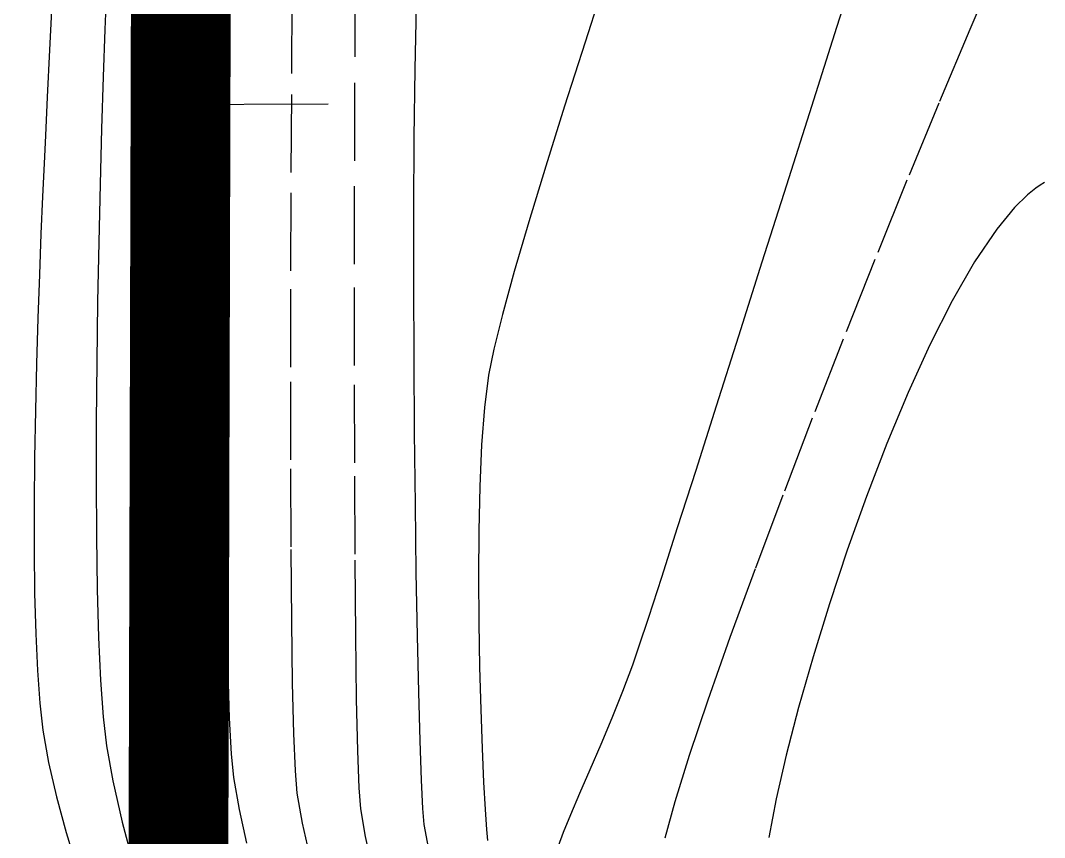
# Model space of a CAD drawing. Header units: feet. Extents: x 26064 to 27719, y 16802 to 28989.
# Drawn here: x 27571.36 to 27612.4, y 17886.48 to 17919.21 of the extents above; entities that cross this region are included whole.
import ezdxf

# ---------------------------------------------------------------- set-up
doc = ezdxf.new("R2010")
doc.units = ezdxf.units.FT
doc.header["$LTSCALE"] = 50
doc.header["$MEASUREMENT"] = 0
for name, pattern in [('DASHED', [0.75, 0.5, -0.25]), ('HIDDEN', [0.375, 0.25, -0.125]), ('HIDN25', [0.0938, 0.0625, -0.0313])]:
    doc.linetypes.add(name, pattern=pattern)
for name, color, linetype in [('CONT-MJR', 160, 'HIDDEN'), ('CONT-MNR', 55, 'HIDN25'), ('DEMO-UTILITY', 1, 'Continuous'), ('DIM', 4, 'Continuous'), ('FENCES-CHAIN', 6, 'FENCE-CHAIN')]:
    doc.layers.add(name, color=color, linetype=linetype)
doc.linetypes.add('FENCE-CHAIN', pattern='A,1,0,[133,ltypeshp.shx,S=0.05,R=0,X=0,Y=0],-0.1', length=1.1)

msp = doc.modelspace()

# ---------------------------------------------------------------- linework, layer by layer
at = {"layer": 'CONT-MJR', "color": 7, "extrusion": (0.953018, -0.302914, 0)}
msp.add_line((27605.06544, 17922.06264, 635), (27604.06892, 17918.92744, 635), dxfattribs=at)
at = {"layer": 'CONT-MJR', "color": 7, "extrusion": (0.999952, -0.009802, 0)}
msp.add_line((27579.67138, 17920.46708, 630), (27579.63872, 17917.13483, 630), dxfattribs=at)
at = {"layer": 'CONT-MJR', "color": 7, "extrusion": (0.953062, -0.302775, 0)}
msp.add_line((27604.06892, 17918.92744, 635), (27603.0623, 17915.75883, 635), dxfattribs=at)
at = {"layer": 'CONT-MJR', "color": 7, "extrusion": (0.999968, -0.007987, 0)}
msp.add_line((27579.63872, 17917.13483, 630), (27579.61169, 17913.75091, 630), dxfattribs=at)
at = {"layer": 'CONT-MJR', "color": 7}
for p, q in [((27603.0623, 17915.75883, 635), (27602.06124, 17912.60748, 635)), ((27579.579, 17907.04291, 630), (27579.57557, 17903.82624, 630)), ((27600.13852, 17906.55927, 635), (27599.24822, 17903.76376, 635)), ((27579.63038, 17895.37013, 630), (27579.67406, 17893.12842, 630)), ((27579.73232, 17891.26473, 630), (27579.80626, 17889.83277, 630)), ((27595.06211, 17891.2668, 635), (27594.61685, 17890.20756, 635)), ((27579.89701, 17888.88625, 630), (27580.12278, 17887.60302, 630)), ((27593.40556, 17887.3949, 635), (27593.11332, 17886.6815, 635)), ((27593.11332, 17886.6815, 635), (27592.91185, 17886.13141, 635))]:
    msp.add_line(p, q, dxfattribs=at)
at = {"layer": 'CONT-MJR', "color": 7, "extrusion": (0.999982, -0.005996, 0)}
msp.add_line((27579.61169, 17913.75091, 630), (27579.59141, 17910.36904, 630), dxfattribs=at)
at = {"layer": 'CONT-MJR', "color": 7, "extrusion": (0.953039, -0.302848, 0)}
msp.add_line((27602.06124, 17912.60748, 635), (27601.08142, 17909.52407, 635), dxfattribs=at)
at = {"layer": 'CONT-MJR', "color": 7, "extrusion": (0.999993, -0.003731, 0)}
msp.add_line((27579.59141, 17910.36904, 630), (27579.579, 17907.04291, 630), dxfattribs=at)
at = {"layer": 'CONT-MJR', "color": 7, "extrusion": (0.952967, -0.303073, 0)}
msp.add_line((27601.08142, 17909.52407, 635), (27600.13852, 17906.55927, 635), dxfattribs=at)
at = {"layer": 'CONT-MJR', "color": 7, "extrusion": (0.999998, 0.002186, 0)}
msp.add_line((27579.57557, 17903.82624, 630), (27579.58225, 17900.77275, 630), dxfattribs=at)
at = {"layer": 'CONT-MJR', "color": 7, "extrusion": (0.952654, -0.304055, 0)}
msp.add_line((27599.24822, 17903.76376, 635), (27598.42619, 17901.1882, 635), dxfattribs=at)
at = {"layer": 'CONT-MJR', "color": 7, "extrusion": (0.952363, -0.304966, 0)}
msp.add_line((27598.42619, 17901.1882, 635), (27597.6881, 17898.88327, 635), dxfattribs=at)
at = {"layer": 'CONT-MJR', "color": 7, "extrusion": (0.99998, 0.006308, 0)}
msp.add_line((27579.58225, 17900.77275, 630), (27579.60014, 17897.93614, 630), dxfattribs=at)
at = {"layer": 'CONT-MJR', "color": 7, "extrusion": (0.951907, -0.306386, 0)}
msp.add_line((27597.6881, 17898.88327, 635), (27597.04964, 17896.89965, 635), dxfattribs=at)
at = {"layer": 'CONT-MJR', "color": 7, "extrusion": (0.999931, 0.011781, 0)}
msp.add_line((27579.60014, 17897.93614, 630), (27579.63038, 17895.37013, 630), dxfattribs=at)
at = {"layer": 'CONT-MJR', "color": 7, "extrusion": (0.951143, -0.308752, 0)}
msp.add_line((27597.04964, 17896.89965, 635), (27596.52649, 17895.28801, 635), dxfattribs=at)
at = {"layer": 'CONT-MJR', "color": 7, "extrusion": (0.949673, -0.313243, 0)}
msp.add_line((27596.52649, 17895.28801, 635), (27596.13431, 17894.09902, 635), dxfattribs=at)
at = {"layer": 'CONT-MJR', "color": 7, "extrusion": (0.945883, -0.324508, 0)}
msp.add_line((27596.13431, 17894.09902, 635), (27595.88878, 17893.38336, 635), dxfattribs=at)
at = {"layer": 'CONT-MJR', "color": 7, "extrusion": (0.935504, -0.353315, 0)}
msp.add_line((27595.88878, 17893.38336, 635), (27595.49309, 17892.33564, 635), dxfattribs=at)
at = {"layer": 'CONT-MJR', "color": 7, "extrusion": (0.999512, 0.031243, 0)}
msp.add_line((27579.67406, 17893.12842, 630), (27579.73232, 17891.26473, 630), dxfattribs=at)
at = {"layer": 'CONT-MJR', "color": 7, "extrusion": (0.927444, -0.373962, 0)}
msp.add_line((27595.49309, 17892.33564, 635), (27595.06211, 17891.2668, 635), dxfattribs=at)
at = {"layer": 'CONT-MJR', "color": 7, "extrusion": (0.918541, -0.395327, 0)}
msp.add_line((27594.61685, 17890.20756, 635), (27594.17834, 17889.18867, 635), dxfattribs=at)
at = {"layer": 'CONT-MJR', "color": 7, "extrusion": (0.995435, 0.09544, 0)}
msp.add_line((27579.80626, 17889.83277, 630), (27579.89701, 17888.88625, 630), dxfattribs=at)
at = {"layer": 'CONT-MJR', "color": 7, "extrusion": (0.917536, -0.397652, 0)}
msp.add_line((27594.17834, 17889.18867, 635), (27593.76757, 17888.24087, 635), dxfattribs=at)
at = {"layer": 'CONT-MJR', "color": 7, "extrusion": (0.91936, -0.393417, 0)}
msp.add_line((27593.76757, 17888.24087, 635), (27593.40556, 17887.3949, 635), dxfattribs=at)
at = {"layer": 'CONT-MJR', "color": 7, "extrusion": (0.975158, 0.221509, 0)}
msp.add_line((27580.12278, 17887.60302, 630), (27580.428, 17886.25932, 630), dxfattribs=at)
at = {"layer": 'CONT-MNR', "color": 7}
for p, q in [((27610.59935, 17921.60873, 636), (27609.40962, 17918.84639, 636)), ((27584.77254, 17920.88321, 632), (27584.7548, 17916.7148, 632)), ((27574.74203, 17918.84411, 628), (27574.67615, 17916.94844, 628)), ((27609.40962, 17918.84639, 636), (27608.16669, 17915.89429, 636)), ((27593.17129, 17915.78181, 634), (27592.41467, 17913.36712, 634)), ((27608.16669, 17915.89429, 636), (27606.89224, 17912.80685, 636)), ((27572.30654, 17913.48087, 627), (27572.24501, 17912.16041, 627)), ((27592.41467, 17913.36712, 634), (27591.73642, 17911.14294, 634)), ((27574.55295, 17912.64787, 628), (27574.49999, 17910.32262, 628)), ((27606.89224, 17912.80685, 636), (27605.60796, 17909.63848, 636)), ((27572.24501, 17912.16041, 627), (27572.1816, 17910.66533, 627)), ((27587.11534, 17911.62878, 633), (27587.11264, 17908.66027, 633)), ((27610.49327, 17910.85551, 637), (27609.60049, 17909.53695, 637)), ((27574.49999, 17910.32262, 628), (27574.45569, 17907.93382, 628)), ((27605.60796, 17909.63848, 636), (27604.33553, 17906.44359, 636)), ((27572.11903, 17909.0277, 627), (27572.05999, 17907.27959, 627)), ((27591.15219, 17909.15177, 634), (27590.6776, 17907.4361, 634)), ((27608.70356, 17907.97828, 637), (27607.81226, 17906.2197, 637)), ((27590.6776, 17907.4361, 634), (27590.32829, 17906.03843, 634)), ((27572.05999, 17907.27959, 627), (27572.00719, 17905.45306, 627)), ((27607.81226, 17906.2197, 637), (27606.93633, 17904.3014, 637)), ((27590.32829, 17906.03843, 634), (27590.1199, 17905.00125, 634)), ((27572.00719, 17905.45306, 627), (27571.96334, 17903.58019, 627)), ((27582.18133, 17904.73815, 631), (27582.18455, 17901.24286, 631)), ((27571.93114, 17901.69303, 627), (27571.91329, 17899.82365, 627)), ((27576.98369, 17900.9923, 629), (27577.00107, 17898.39065, 629)), ((27589.76937, 17900.54197, 634), (27589.72831, 17898.7671, 634)), ((27601.91297, 17900.19196, 636), (27600.80622, 17897.24403, 636)), ((27571.91329, 17899.82365, 627), (27571.91249, 17898.00412, 627)), ((27587.17484, 17899.82276, 633), (27587.21394, 17897.09173, 633)), ((27589.72831, 17898.7671, 634), (27589.71674, 17896.93401, 634)), ((27577.00107, 17898.39065, 629), (27577.03397, 17895.99811, 629)), ((27587.21394, 17897.09173, 633), (27587.25969, 17894.56418, 633)), ((27589.71674, 17896.93401, 634), (27589.72962, 17895.09432, 634)), ((27571.93147, 17896.26651, 627), (27571.9729, 17894.64288, 627)), ((27574.44006, 17896.43058, 628), (27574.49332, 17894.49686, 628)), ((27603.78141, 17895.83471, 637), (27603.12864, 17893.72061, 637)), ((27571.9729, 17894.64288, 627), (27572.03952, 17893.16529, 627)), ((27584.78769, 17894.58269, 632), (27584.82233, 17892.01733, 632)), ((27587.25969, 17894.56418, 633), (27587.31056, 17892.29774, 633)), ((27599.79806, 17894.48726, 636), (27598.91019, 17891.97605, 636)), ((27574.57047, 17892.77838, 628), (27574.67365, 17891.31496, 628)), ((27582.25629, 17892.6602, 631), (27582.30436, 17890.64385, 631)), ((27574.67365, 17891.31496, 628), (27574.80505, 17890.14643, 628)), ((27589.80857, 17891.60149, 634), (27589.86455, 17890.05157, 634)), ((27582.30436, 17890.64385, 631), (27582.36625, 17889.15482, 631)), ((27574.80505, 17890.14643, 628), (27575.05873, 17888.754, 628)), ((27587.36504, 17890.35006, 633), (27587.42162, 17888.77878, 633)), ((27582.36625, 17889.15482, 631), (27582.44299, 17888.25616, 631)), ((27575.05873, 17888.754, 628), (27575.44243, 17887.10039, 628)), ((27584.92234, 17888.47006, 632), (27584.98898, 17887.62606, 632)), ((27587.42162, 17888.77878, 633), (27587.47876, 17887.64154, 633)), ((27589.92482, 17888.70145, 634), (27589.98433, 17887.60272, 634)), ((27572.80985, 17888.11046, 627), (27573.19987, 17886.67766, 627)), ((27577.5956, 17888.15655, 629), (27577.95011, 17886.61886, 629)), ((27584.98898, 17887.62606, 632), (27585.17765, 17886.52414, 632)), ((27582.65199, 17887.05026, 631), (27582.91742, 17885.87434, 631)), ((27590.03805, 17886.807, 634), (27590.08094, 17886.36588, 634)), ((27573.19987, 17886.67766, 627), (27573.64073, 17885.215, 627)), ((27577.95011, 17886.61886, 629), (27578.39197, 17884.95133, 629))]:
    msp.add_line(p, q, dxfattribs=at)
at = {"layer": 'CONT-MNR', "color": 7, "extrusion": (0.999831, -0.01836, 0)}
msp.add_line((27577.16989, 17920.87068, 629), (27577.12087, 17918.20136, 629), dxfattribs=at)
at = {"layer": 'CONT-MNR', "color": 7, "extrusion": (0.951107, -0.308862, 0)}
msp.add_line((27594.85714, 17921.01272, 634), (27593.99066, 17918.34451, 634), dxfattribs=at)
at = {"layer": 'CONT-MNR', "color": 7, "extrusion": (0.999226, -0.03933, 0)}
msp.add_line((27574.80787, 17920.51693, 628), (27574.74203, 17918.84411, 628), dxfattribs=at)
at = {"layer": 'CONT-MNR', "color": 7, "extrusion": (0.998744, -0.050101, 0)}
msp.add_line((27572.63561, 17920.24468, 627), (27572.52476, 17918.03494, 627), dxfattribs=at)
at = {"layer": 'CONT-MNR', "color": 7, "extrusion": (0.99998, -0.006295, 0)}
msp.add_line((27582.2441, 17920.21039, 631), (27582.21914, 17916.24474, 631), dxfattribs=at)
at = {"layer": 'CONT-MNR', "color": 7, "extrusion": (0.999807, -0.019668, 0)}
msp.add_line((27587.21498, 17919.79534, 633), (27587.16498, 17917.25395, 633), dxfattribs=at)
at = {"layer": 'CONT-MNR', "color": 7, "extrusion": (0.998829, -0.04837, 0)}
msp.add_line((27572.52476, 17918.03494, 627), (27572.43291, 17916.13824, 627), dxfattribs=at)
at = {"layer": 'CONT-MNR', "color": 7, "extrusion": (0.999877, -0.015682, 0)}
msp.add_line((27577.12087, 17918.20136, 629), (27577.07681, 17915.39212, 629), dxfattribs=at)
at = {"layer": 'CONT-MNR', "color": 7, "extrusion": (0.952499, -0.304541, 0)}
msp.add_line((27593.99066, 17918.34451, 634), (27593.17129, 17915.78181, 634), dxfattribs=at)
at = {"layer": 'CONT-MNR', "color": 7, "extrusion": (0.999929, -0.01193, 0)}
msp.add_line((27587.16498, 17917.25395, 633), (27587.13228, 17914.51255, 633), dxfattribs=at)
at = {"layer": 'CONT-MNR', "color": 7, "extrusion": (0.99953, -0.030654, 0)}
msp.add_line((27574.67615, 17916.94844, 628), (27574.6124, 17914.86976, 628), dxfattribs=at)
at = {"layer": 'CONT-MNR', "color": 7, "extrusion": (0.999996, -0.002934, 0)}
msp.add_line((27584.7548, 17916.7148, 632), (27584.74263, 17912.56852, 632), dxfattribs=at)
at = {"layer": 'CONT-MNR', "color": 7, "extrusion": (0.998877, -0.047369, 0)}
msp.add_line((27572.43291, 17916.13824, 627), (27572.36014, 17914.6038, 627), dxfattribs=at)
at = {"layer": 'CONT-MNR', "color": 7, "extrusion": (0.999988, -0.00494, 0)}
msp.add_line((27582.21914, 17916.24474, 631), (27582.19966, 17912.30213, 631), dxfattribs=at)
at = {"layer": 'CONT-MNR', "color": 7, "extrusion": (0.999916, -0.012966, 0)}
msp.add_line((27577.07681, 17915.39212, 629), (27577.03922, 17912.49283, 629), dxfattribs=at)
at = {"layer": 'CONT-MNR', "color": 7, "extrusion": (0.999642, -0.026744, 0)}
msp.add_line((27574.6124, 17914.86976, 628), (27574.55295, 17912.64787, 628), dxfattribs=at)
at = {"layer": 'CONT-MNR', "color": 7, "extrusion": (0.998863, -0.047677, 0)}
msp.add_line((27572.36014, 17914.6038, 627), (27572.30654, 17913.48087, 627), dxfattribs=at)
at = {"layer": 'CONT-MNR', "color": 7, "extrusion": (0.999983, -0.005874, 0)}
msp.add_line((27587.13228, 17914.51255, 633), (27587.11534, 17911.62878, 633), dxfattribs=at)
at = {"layer": 'CONT-MNR', "color": 7, "extrusion": (0.509474, -0.860486, 0)}
msp.add_line((27612.40412, 17912.7162, 637), (27612.22742, 17912.61158, 637), dxfattribs=at)
at = {"layer": 'CONT-MNR', "color": 7, "extrusion": (0.999949, -0.010076, 0)}
msp.add_line((27577.03922, 17912.49283, 629), (27577.0096, 17909.55333, 629), dxfattribs=at)
at = {"layer": 'CONT-MNR', "color": 7, "extrusion": (0.999994, -0.003358, 0)}
msp.add_line((27582.19966, 17912.30213, 631), (27582.18671, 17908.44559, 631), dxfattribs=at)
at = {"layer": 'CONT-MNR', "color": 7, "extrusion": (0.999999, -0.001468, 0)}
msp.add_line((27584.74263, 17912.56852, 632), (27584.73668, 17908.51334, 632), dxfattribs=at)
at = {"layer": 'CONT-MNR', "color": 7, "extrusion": (-0.701213, 0.712952, 0)}
msp.add_line((27611.71765, 17912.22161, 637), (27611.19797, 17911.71048, 637), dxfattribs=at)
at = {"layer": 'CONT-MNR', "color": 7, "extrusion": (0.626248, -0.779624, 0)}
msp.add_line((27612.05873, 17912.49559, 637), (27611.71765, 17912.22161, 637), dxfattribs=at)
at = {"layer": 'CONT-MNR', "color": 7, "extrusion": (0.566583, -0.824004, 0)}
msp.add_line((27612.22742, 17912.61158, 637), (27612.05873, 17912.49559, 637), dxfattribs=at)
at = {"layer": 'CONT-MNR', "color": 7, "extrusion": (0.771663, -0.636031, 0)}
msp.add_line((27611.19797, 17911.71048, 637), (27610.49327, 17910.85551, 637), dxfattribs=at)
at = {"layer": 'CONT-MNR', "color": 7, "extrusion": (0.959548, -0.281544, 0)}
msp.add_line((27591.73642, 17911.14294, 634), (27591.15219, 17909.15177, 634), dxfattribs=at)
at = {"layer": 'CONT-MNR', "color": 7, "extrusion": (0.999271, -0.038183, 0)}
msp.add_line((27572.1816, 17910.66533, 627), (27572.11903, 17909.0277, 627), dxfattribs=at)
at = {"layer": 'CONT-MNR', "color": 7, "extrusion": (0.999976, -0.006872, 0)}
msp.add_line((27577.0096, 17909.55333, 629), (27576.98946, 17906.62351, 629), dxfattribs=at)
at = {"layer": 'CONT-MNR', "color": 7, "extrusion": (0.866741, -0.498759, 0)}
msp.add_line((27609.60049, 17909.53695, 637), (27608.70356, 17907.97828, 637), dxfattribs=at)
at = {"layer": 'CONT-MNR', "color": 7, "extrusion": (0.999994, 0.003349, 0)}
msp.add_line((27587.11264, 17908.66027, 633), (27587.12267, 17905.66467, 633), dxfattribs=at)
at = {"layer": 'CONT-MNR', "color": 7, "extrusion": (0.999999, -0.001452, 0)}
msp.add_line((27582.18671, 17908.44559, 631), (27582.18133, 17904.73815, 631), dxfattribs=at)
at = {"layer": 'CONT-MNR', "color": 7, "extrusion": (1, 0.000229136, 0)}
msp.add_line((27584.73668, 17908.51334, 632), (27584.73757, 17904.61821, 632), dxfattribs=at)
at = {"layer": 'CONT-MNR', "color": 7, "extrusion": (0.999904, -0.013875, 0)}
msp.add_line((27574.45569, 17907.93382, 628), (27574.42221, 17905.52131, 628), dxfattribs=at)
at = {"layer": 'CONT-MNR', "color": 7, "extrusion": (0.999995, -0.003184, 0)}
msp.add_line((27576.98946, 17906.62351, 629), (27576.98032, 17903.75321, 629), dxfattribs=at)
at = {"layer": 'CONT-MNR', "color": 7, "extrusion": (0.931279, -0.364307, 0)}
msp.add_line((27604.33553, 17906.44359, 636), (27603.09664, 17903.27662, 636), dxfattribs=at)
at = {"layer": 'CONT-MNR', "color": 7, "extrusion": (0.999974, 0.007163, 0)}
msp.add_line((27587.12267, 17905.66467, 633), (27587.14392, 17902.69962, 633), dxfattribs=at)
at = {"layer": 'CONT-MNR', "color": 7, "extrusion": (0.999963, -0.008544, 0)}
msp.add_line((27574.42221, 17905.52131, 628), (27574.40173, 17903.1249, 628), dxfattribs=at)
at = {"layer": 'CONT-MNR', "color": 7, "extrusion": (0.992424, -0.122862, 0)}
msp.add_line((27590.1199, 17905.00125, 634), (27589.96013, 17903.71065, 634), dxfattribs=at)
at = {"layer": 'CONT-MNR', "color": 7, "extrusion": (0.999997, 0.002285, 0)}
msp.add_line((27584.73757, 17904.61821, 632), (27584.74595, 17900.95209, 632), dxfattribs=at)
at = {"layer": 'CONT-MNR', "color": 7, "extrusion": (0.922803, -0.385273, 0)}
msp.add_line((27606.93633, 17904.3014, 637), (27606.08553, 17902.26356, 637), dxfattribs=at)
at = {"layer": 'CONT-MNR', "color": 7, "extrusion": (0.999999, 0.001219, 0)}
msp.add_line((27576.98032, 17903.75321, 629), (27576.98369, 17900.9923, 629), dxfattribs=at)
at = {"layer": 'CONT-MNR', "color": 7, "extrusion": (0.99708, -0.076367, 0)}
msp.add_line((27589.96013, 17903.71065, 634), (27589.84496, 17902.20702, 634), dxfattribs=at)
at = {"layer": 'CONT-MNR', "color": 7, "extrusion": (0.999854, -0.017062, 0)}
msp.add_line((27571.96334, 17903.58019, 627), (27571.93114, 17901.69303, 627), dxfattribs=at)
at = {"layer": 'CONT-MNR', "color": 7, "extrusion": (0.933623, -0.358256, 0)}
msp.add_line((27603.09664, 17903.27662, 636), (27601.91297, 17900.19196, 636), dxfattribs=at)
at = {"layer": 'CONT-MNR', "color": 7, "extrusion": (0.999997, -0.002264, 0)}
msp.add_line((27574.40173, 17903.1249, 628), (27574.39643, 17900.78442, 628), dxfattribs=at)
at = {"layer": 'CONT-MNR', "color": 7, "extrusion": (0.999942, 0.01075, 0)}
msp.add_line((27587.14392, 17902.69962, 633), (27587.17484, 17899.82276, 633), dxfattribs=at)
at = {"layer": 'CONT-MNR', "color": 7, "extrusion": (0.998971, -0.045352, 0)}
msp.add_line((27589.84496, 17902.20702, 634), (27589.76937, 17900.54197, 634), dxfattribs=at)
at = {"layer": 'CONT-MNR', "color": 7, "extrusion": (0.933106, -0.359602, 0)}
msp.add_line((27606.08553, 17902.26356, 637), (27605.2696, 17900.14637, 637), dxfattribs=at)
at = {"layer": 'CONT-MNR', "color": 7, "extrusion": (0.999992, 0.003998, 0)}
msp.add_line((27582.18455, 17901.24286, 631), (27582.19743, 17898.02275, 631), dxfattribs=at)
at = {"layer": 'CONT-MNR', "color": 7, "extrusion": (0.999986, 0.005368, 0)}
msp.add_line((27574.39643, 17900.78442, 628), (27574.40848, 17898.53971, 628), dxfattribs=at)
at = {"layer": 'CONT-MNR', "color": 7, "extrusion": (0.999988, 0.004897, 0)}
msp.add_line((27584.74595, 17900.95209, 632), (27584.76244, 17897.58393, 632), dxfattribs=at)
at = {"layer": 'CONT-MNR', "color": 7, "extrusion": (0.94158, -0.336789, 0)}
msp.add_line((27605.2696, 17900.14637, 637), (27604.49831, 17897.99002, 637), dxfattribs=at)
at = {"layer": 'CONT-MNR', "color": 7, "extrusion": (0.999888, 0.014968, 0)}
msp.add_line((27574.40848, 17898.53971, 628), (27574.44006, 17896.43058, 628), dxfattribs=at)
at = {"layer": 'CONT-MNR', "color": 7, "extrusion": (0.99994, 0.010918, 0)}
msp.add_line((27571.91249, 17898.00412, 627), (27571.93147, 17896.26651, 627), dxfattribs=at)
at = {"layer": 'CONT-MNR', "color": 7, "extrusion": (0.999967, 0.008177, 0)}
msp.add_line((27582.19743, 17898.02275, 631), (27582.22099, 17895.14085, 631), dxfattribs=at)
at = {"layer": 'CONT-MNR', "color": 7, "extrusion": (0.948886, -0.315619, 0)}
msp.add_line((27604.49831, 17897.99002, 637), (27603.78141, 17895.83471, 637), dxfattribs=at)
at = {"layer": 'CONT-MNR', "color": 7, "extrusion": (0.999965, 0.008413, 0)}
msp.add_line((27584.76244, 17897.58393, 632), (27584.78769, 17894.58269, 632), dxfattribs=at)
at = {"layer": 'CONT-MNR', "color": 7, "extrusion": (0.939169, -0.343455, 0)}
msp.add_line((27600.80622, 17897.24403, 636), (27599.79806, 17894.48726, 636), dxfattribs=at)
at = {"layer": 'CONT-MNR', "color": 7, "extrusion": (0.999726, 0.0234, 0)}
msp.add_line((27577.03397, 17895.99811, 629), (27577.08391, 17893.86454, 629), dxfattribs=at)
at = {"layer": 'CONT-MNR', "color": 7, "extrusion": (0.999899, 0.014228, 0)}
msp.add_line((27582.22099, 17895.14085, 631), (27582.25629, 17892.6602, 631), dxfattribs=at)
at = {"layer": 'CONT-MNR', "color": 7, "extrusion": (0.999838, 0.017988, 0)}
msp.add_line((27589.72962, 17895.09432, 634), (27589.76191, 17893.29961, 634), dxfattribs=at)
at = {"layer": 'CONT-MNR', "color": 7, "extrusion": (0.998994, 0.044843, 0)}
msp.add_line((27574.49332, 17894.49686, 628), (27574.57047, 17892.77838, 628), dxfattribs=at)
at = {"layer": 'CONT-MNR', "color": 7, "extrusion": (0.999296, 0.037504, 0)}
msp.add_line((27577.08391, 17893.86454, 629), (27577.15239, 17892.03982, 629), dxfattribs=at)
at = {"layer": 'CONT-MNR', "color": 7, "extrusion": (0.961761, -0.273889, 0)}
msp.add_line((27603.12864, 17893.72061, 637), (27602.54978, 17891.68791, 637), dxfattribs=at)
at = {"layer": 'CONT-MNR', "color": 7, "extrusion": (0.997367, 0.072521, 0)}
msp.add_line((27572.03952, 17893.16529, 627), (27572.134, 17891.86582, 627), dxfattribs=at)
at = {"layer": 'CONT-MNR', "color": 7, "extrusion": (0.999623, 0.027465, 0)}
msp.add_line((27589.76191, 17893.29961, 634), (27589.80857, 17891.60149, 634), dxfattribs=at)
at = {"layer": 'CONT-MNR', "color": 7, "extrusion": (0.999609, 0.027963, 0)}
msp.add_line((27587.31056, 17892.29774, 633), (27587.36504, 17890.35006, 633), dxfattribs=at)
at = {"layer": 'CONT-MNR', "color": 7, "extrusion": (0.993473, 0.114066, 0)}
msp.add_line((27572.134, 17891.86582, 627), (27572.25907, 17890.77652, 627), dxfattribs=at)
at = {"layer": 'CONT-MNR', "color": 7, "extrusion": (0.998181, 0.060283, 0)}
msp.add_line((27577.15239, 17892.03982, 629), (27577.24093, 17890.5738, 629), dxfattribs=at)
at = {"layer": 'CONT-MNR', "color": 7, "extrusion": (0.999765, 0.021674, 0)}
msp.add_line((27584.82233, 17892.01733, 632), (27584.867, 17889.9568, 632), dxfattribs=at)
at = {"layer": 'CONT-MNR', "color": 7, "extrusion": (0.947542, -0.31963, 0)}
msp.add_line((27598.91019, 17891.97605, 636), (27598.16429, 17889.76482, 636), dxfattribs=at)
at = {"layer": 'CONT-MNR', "color": 7, "extrusion": (0.968028, -0.250843, 0)}
msp.add_line((27602.54978, 17891.68791, 637), (27602.05456, 17889.77682, 637), dxfattribs=at)
at = {"layer": 'CONT-MNR', "color": 7, "extrusion": (0.984385, 0.176027, 0)}
msp.add_line((27572.25907, 17890.77652, 627), (27572.48986, 17889.48592, 627), dxfattribs=at)
at = {"layer": 'CONT-MNR', "color": 7, "extrusion": (0.994623, 0.103559, 0)}
msp.add_line((27577.24093, 17890.5738, 629), (27577.35103, 17889.51634, 629), dxfattribs=at)
at = {"layer": 'CONT-MNR', "color": 7, "extrusion": (0.999005, 0.044596, 0)}
msp.add_line((27589.86455, 17890.05157, 634), (27589.92482, 17888.70145, 634), dxfattribs=at)
at = {"layer": 'CONT-MNR', "color": 7, "extrusion": (0.999308, 0.037193, 0)}
msp.add_line((27584.867, 17889.9568, 632), (27584.92234, 17888.47006, 632), dxfattribs=at)
at = {"layer": 'CONT-MNR', "color": 7, "extrusion": (0.954189, -0.299206, 0)}
msp.add_line((27598.16429, 17889.76482, 636), (27597.58204, 17887.90799, 636), dxfattribs=at)
at = {"layer": 'CONT-MNR', "color": 7, "extrusion": (0.974619, -0.223869, 0)}
msp.add_line((27602.05456, 17889.77682, 637), (27601.65274, 17888.0275, 637), dxfattribs=at)
at = {"layer": 'CONT-MNR', "color": 7, "extrusion": (0.973989, 0.226595, 0)}
msp.add_line((27572.48986, 17889.48592, 627), (27572.80985, 17888.11046, 627), dxfattribs=at)
at = {"layer": 'CONT-MNR', "color": 7, "extrusion": (0.984208, 0.177018, 0)}
msp.add_line((27577.35103, 17889.51634, 629), (27577.5956, 17888.15655, 629), dxfattribs=at)
at = {"layer": 'CONT-MNR', "color": 7, "extrusion": (0.985312, 0.170764, 0)}
msp.add_line((27582.44299, 17888.25616, 631), (27582.65199, 17887.05026, 631), dxfattribs=at)
at = {"layer": 'CONT-MNR', "color": 7, "extrusion": (0.981878, -0.189517, 0)}
msp.add_line((27601.65274, 17888.0275, 637), (27601.35408, 17886.48016, 637), dxfattribs=at)
at = {"layer": 'CONT-MNR', "color": 7, "extrusion": (0.996233, 0.086719, 0)}
msp.add_line((27587.47876, 17887.64154, 633), (27587.53496, 17886.99597, 633), dxfattribs=at)
at = {"layer": 'CONT-MNR', "color": 7, "extrusion": (0.997729, 0.067357, 0)}
msp.add_line((27589.98433, 17887.60272, 634), (27590.03805, 17886.807, 634), dxfattribs=at)
at = {"layer": 'CONT-MNR', "color": 7, "extrusion": (0.964426, -0.264352, 0)}
msp.add_line((27597.58204, 17887.90799, 636), (27597.18513, 17886.45997, 636), dxfattribs=at)
at = {"layer": 'CONT-MNR', "color": 7, "extrusion": (0.96698, 0.254852, 0)}
msp.add_line((27575.44243, 17887.10039, 628), (27575.9301, 17885.25001, 628), dxfattribs=at)
at = {"layer": 'CONT-MNR', "color": 7, "extrusion": (0.984411, 0.175882, 0)}
msp.add_line((27587.53496, 17886.99597, 633), (27587.69773, 17886.08492, 633), dxfattribs=at)
at = {"layer": 'CONT-MNR', "color": 7, "extrusion": (0.975472, 0.220122, 0)}
msp.add_line((27585.17765, 17886.52414, 632), (27585.402, 17885.52995, 632), dxfattribs=at)
at = {"layer": 'DEMO-UTILITY', "color": 1, "linetype": 'DASHED', "const_width": 4}
msp.add_lwpolyline([(27139.07639, 16837.55616), (27136.77996, 16836.40038), (27176.86763, 16836.40038), (27177.08777, 16899.81834), (27306.13781, 16899.37037), (27307.17391, 17114.23636), (27497.1933, 17113.50827), (27496.89571, 17057.7123), (27575.39252, 17057.1509), (27578.04835, 18013.41051), (27578.04835, 18043.90918), (26750.68492, 18040.58724), (26748.26576, 18022.94146), (26393.41176, 18022.94146)], dxfattribs=at)
at = {"layer": 'DIM', "color": 7}
msp.add_lwpolyline([(27576.94925, 17915.8482), (27583.69228, 17915.86572)], dxfattribs=at)
at = {"layer": 'FENCES-CHAIN', "color": 7, "ltscale": 0.5}
msp.add_line((27577.18074, 18012.41307), (27574.39252, 17057.15382), dxfattribs=at)
msp.add_line((27577.18074, 18012.41307), (27574.39252, 17057.15382), dxfattribs=at)
msp.add_line((27577.18074, 18012.41307), (27574.39252, 17057.15382), dxfattribs=at)

doc.saveas('drawing.dxf')
